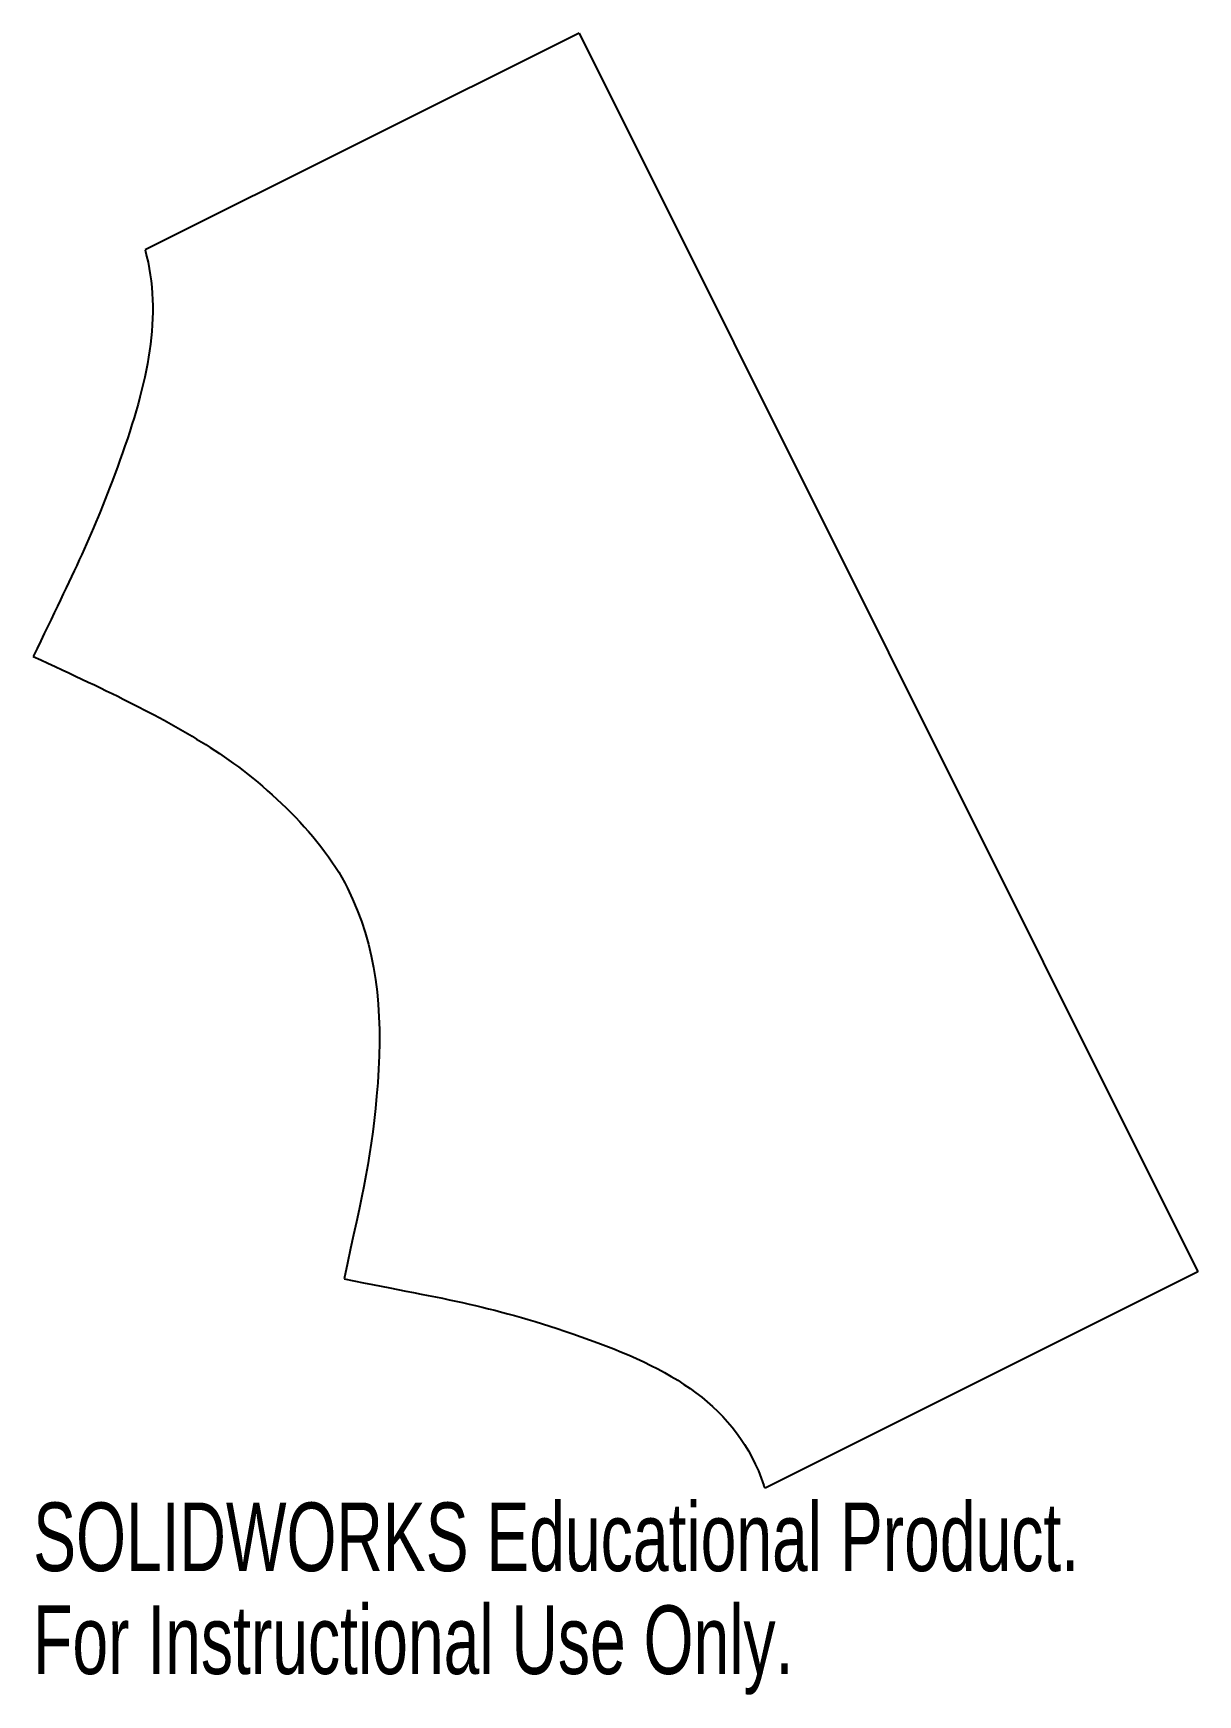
# Model space of a CAD drawing. Header units: millimetres. Extents: x 33 to 116, y 78 to 195.
import ezdxf

# ---------------------------------------------------------------- set-up
doc = ezdxf.new("R2010")
doc.units = ezdxf.units.MM
doc.styles.add('SLDTEXTSTYLE0', font='TXT', dxfattribs={"width": 0.7})

msp = doc.modelspace()

# ---------------------------------------------------------------- linework, layer by layer
at = {"color": 7, "linetype": 'Continuous', "lineweight": 25}
for p, q in [((71.95, 195.29), (41.37, 180.02)), ((71.95, 195.29), (115.53, 108.03)), ((115.53, 108.03), (85.06, 92.81)), ((85.06, 92.81), (84.97, 92.99))]:
    msp.add_line(p, q, dxfattribs=at)
for points, knots in [([(41.37, 180.02), (42.63, 175.4), (41.55, 170.64), (37.65, 159.8), (36.42, 157.5), (33.49, 151.39)], [0, 0, 0, 0, 0.5, 0.5, 1, 1, 1, 1]), ([(33.49, 151.39), (39.19, 148.76), (42.56, 147.14), (49.36, 142.81), (53.62, 139.09), (57.65, 131.02), (58.16, 126.51), (57.36, 116.21), (56.71, 113.67), (55.39, 107.54)], [0, 0, 0, 0, 0.25, 0.25, 0.5, 0.5, 0.75, 0.75, 1, 1, 1, 1]), ([(55.39, 107.54), (62.91, 106.04), (65.78, 105.67), (78.42, 101.26), (83.04, 98.64), (84.97, 92.99)], [0, 0, 0, 0, 0.5, 0.5, 1, 1, 1, 1])]:
    msp.add_open_spline(points, degree=3, knots=knots, dxfattribs=at)

# ---------------------------------------------------------------- texts
at = {"color": 7, "linetype": 'Continuous', "char_height": 4.8336, "attachment_point": 1, "style": 'SLDTEXTSTYLE0'}
for s, insert in [('SOLIDWORKS Educational Product.', (33.49, 91.79)), ('For Instructional Use Only.', (33.49, 84.54))]:
    msp.add_mtext(s, dxfattribs=dict(at, insert=insert))

doc.saveas('drawing.dxf')
